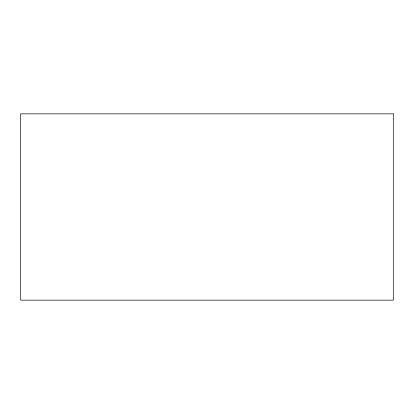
<?xml version="1.0" encoding="UTF-8"?>
<svg xmlns="http://www.w3.org/2000/svg" width="414" height="414" viewBox="0 0 414 414"><rect width="100%" height="100%" fill="white"/><g stroke="black" fill="none" stroke-linecap="round" stroke-linejoin="round"><path stroke-width="0.62" d="M393.3 113.85L20.7 113.85L20.7 300.15L393.3 300.15L393.3 113.85"/></g></svg>
